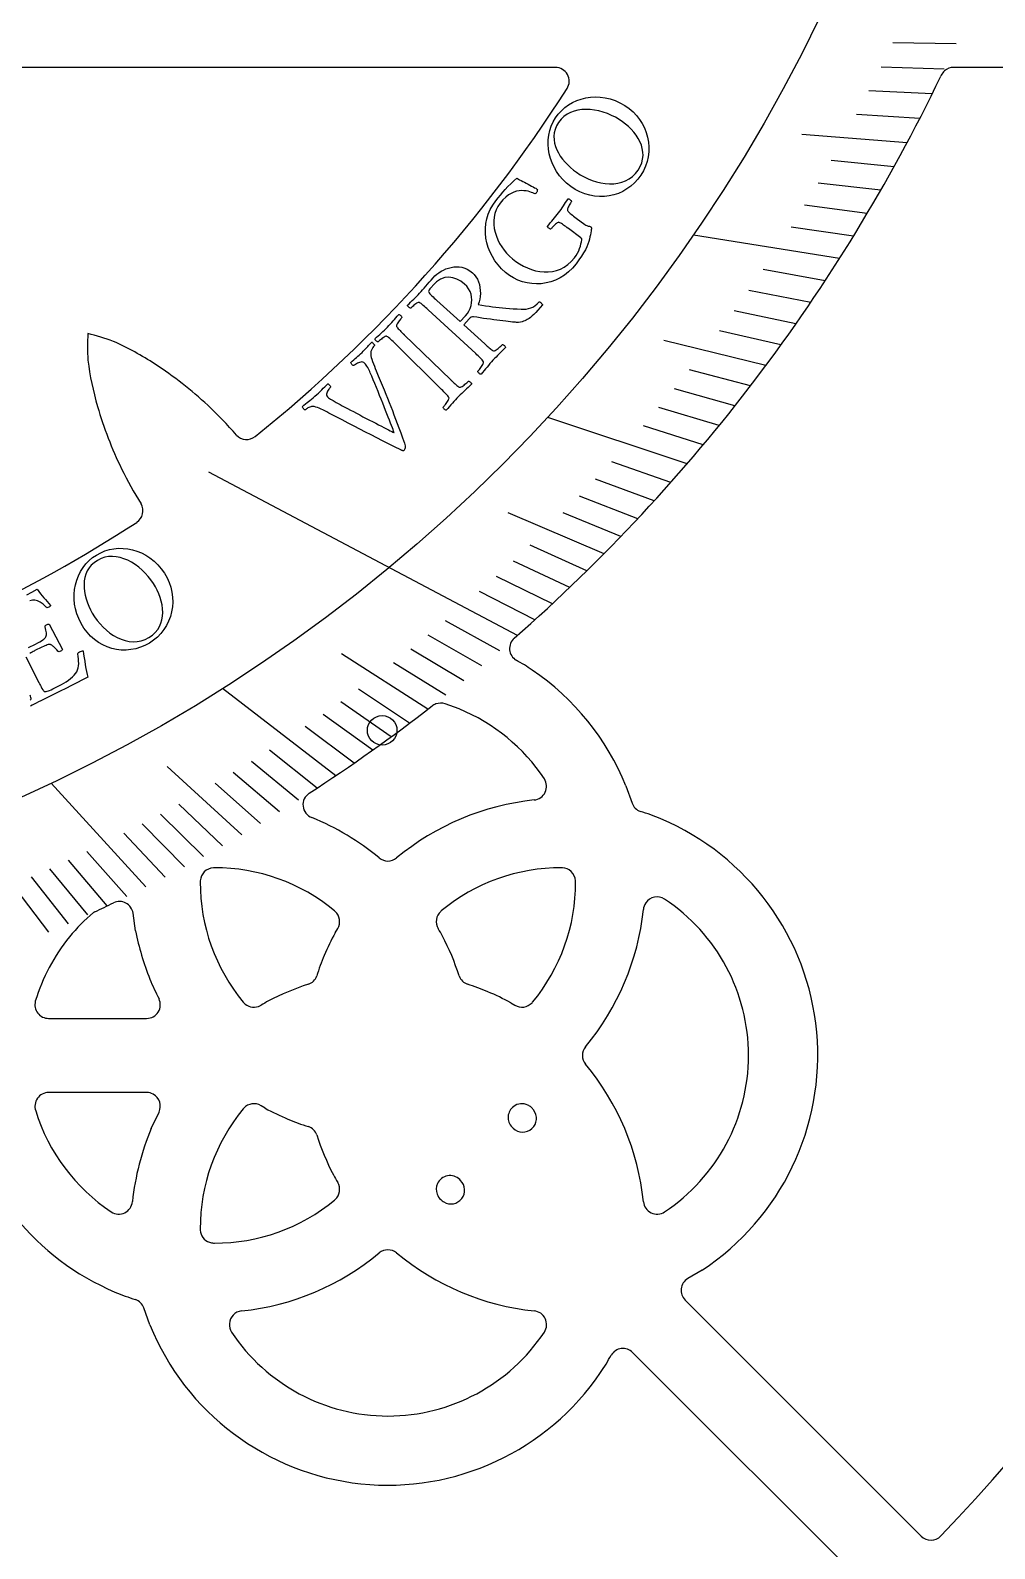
# Model space of a CAD drawing. Header units: millimetres. Extents: x -45 to 45, y -45 to 45.
# Drawn here: x 12.39 to 29.95, y -27.88 to -0.22 of the extents above; entities that cross this region are included whole.
import ezdxf

# ---------------------------------------------------------------- set-up
doc = ezdxf.new("R2010")
doc.units = ezdxf.units.MM
for name, color, linetype in [('CUT_INNER', 6, 'Continuous'), ('CUT_OUTER', 1, 'Continuous'), ('ENGRAVE', 7, 'Continuous'), ('ENGRAVE_FINE', 8, 'Continuous'), ('TEXT', 5, 'Continuous')]:
    doc.layers.add(name, color=color, linetype=linetype)

msp = doc.modelspace()

# ---------------------------------------------------------------- linework, layer by layer
at = {"layer": 'CUT_INNER'}
for points in [[(21.9516, -0.9), (3.9091, -0.9)], [(28.9791, -1.0424), (28.9705, -1.0603)], [(39.7832, -0.9), (29.2048, -0.9)], [(20.1969, -12.5869), (19.9417, -12.4956)], [(23.2359, -13.9908), (23.3472, -14.3017)], [(15.7377, -15.4814), (15.7197, -15.4822)], [(22.0803, -15.4822), (22.0623, -15.4814)], [(15.4822, -15.7197), (15.4814, -15.7377)], [(22.3186, -15.7377), (22.3178, -15.7197)], [(13.5591, -16.2833), (13.5384, -16.297)], [(14.3042, -16.6295), (14.2566, -16.3089)], [(17.9385, -16.2744), (17.9282, -16.2651)], [(19.8718, -16.2651), (19.8615, -16.2744)], [(17.9394, -16.6643), (17.9851, -16.5882)], [(16.2651, -17.9282), (16.2744, -17.9385)], [(21.1357, -17.9394), (21.2118, -17.9851)], [(21.5256, -17.9385), (21.5349, -17.9282)], [(12.7193, -18.225), (14.5041, -18.225)], [(16.5439, -18.006), (16.5666, -17.9966), (16.5882, -17.9851)], [(14.5041, -19.575), (12.7193, -19.575)], [(16.2744, -19.8615), (16.2651, -19.8718)], [(16.6643, -19.8606), (16.5882, -19.8149)], [(14.5901, -20.228), (14.7301, -19.9319)], [(21.1618, -20.2072), (21.1781, -20.2235)], [(20.2235, -21.1781), (20.2072, -21.1618)], [(17.9282, -21.5349), (17.9385, -21.5256)], [(15.4814, -22.0623), (15.4822, -22.0803)], [(15.7197, -22.3178), (15.7377, -22.3186)], [(24.6213, -22.8094), (24.36, -22.966)], [(14.5641, -23.8092), (14.4528, -23.4983)], [(24.3118, -23.3572), (28.6125, -27.6579)], [(27.6579, -28.6125), (23.3572, -24.3118)]]:
    msp.add_lwpolyline(points, dxfattribs=at)
for centre, radius, start, end in [((0.003, 12.8572), 32.1374, 311.26885, 334.33794), ((21.9516, -1.15), 0.25, 327.48047, 90), ((29.2048, -1.15), 0.25, 131.05291, 154.51172), ((29.2048, -1.15), 0.25, 90, 131.05291), ((0.0067, 12.853), 26.282, 308.81878, 327.45827), ((0.0019, -0.0008), 40.0479, 316.3301, 358.34582), ((19.159, -5.987), 5.7301, 177.61482, 182.48011), ((12.2402, -10.5073), 4.9063, 70.23609, 75.91899), ((11.6046, -10.9794), 5.5827, 56.83769, 65.73059), ((18.963, -5.5177), 5.575, 187.39133, 196.21398), ((10.8685, -12.1433), 6.9597, 46.97078, 57.00609), ((20.2495, -5.1687), 6.9078, 196.01422, 206.13362), ((10.842, -12.1826), 7.0065, 40.87135, 47.03124), ((16.325, -7.4294), 0.25, 222.33097, 308.84766), ((20.1056, -5.2604), 6.7383, 205.97237, 212.18368), ((14.1879, -8.9775), 0.25, 302.87109, 30.79403), ((0.0006, 12.8574), 26.2893, 272.53097, 303.01263), ((21.3657, -11.4858), 0.25, 131.31082, 239.0625), ((19.6374, -14.6373), 3.3444, 55.58091, 61.42315), ((18.9, -15.75), 4.6792, 22.08396, 55.83396), ((0.0907, 12.7311), 31.9841, 302.90516, 307.82323), ((19.8574, -12.7309), 0.25, 110.54883, 127.79297), ((19.8574, -12.7309), 0.25, 70.3125, 110.54883), ((18.9, -15.75), 3.4187, 33.54441, 67.70559), ((21.5394, -13.997), 0.2502, 275.6481, 32.96256), ((17.6018, -14.3318), 0.25, 122.8776, 249.67336), ((22.05, -18.9001), 4.6794, 95.96131, 129.73746), ((23.5825, -14.2175), 0.25, 199.6875, 250.3125), ((15.7446, -18.909), 4.6897, 50.282, 67.82173), ((22.3428, -18.1764), 3.8988, 66.90621, 72.75896), ((22.05, -18.9), 4.6792, 303.33396, 67.08396), ((15.7319, -15.7319), 0.25, 92.8125, 177.1875), ((15.75, -18.9), 3.4187, 50.41941, 90.20559), ((18.9, -15.1085), 0.25, 230.625, 309.375), ((22.05, -18.9), 3.4187, 89.79441, 129.58059), ((22.0681, -15.7319), 0.25, 47.8125, 87.1875), ((18.9, -15.75), 3.4187, 179.79441, 219.58059), ((18.9, -15.75), 3.4187, 320.41941, 0.20559), ((22.0681, -15.7319), 0.25, 2.8125, 47.8125), ((23.803, -16.2607), 0.2503, 57.05899, 145.51785), ((15.4693, -18.6456), 3.0404, 129.42494, 141.2065), ((-1152.2161, 2429.7797), 2709.6597, 295.4821166, 295.4901439), ((14.0093, -16.3456), 0.25, 8.4375, 115.48828), ((17.7706, -16.4597), 0.25, 329.0625, 47.8125), ((20.0294, -16.4597), 0.25, 132.1875, 210.9375), ((18.901, -15.7506), 4.6782, 320.26025, 353.96551), ((23.8064, -16.2622), 0.254, 145.68361, 175.53194), ((22.05, -18.9), 3.4187, 303.54441, 56.45559), ((18.4927, -17.4332), 1.5692, 26.85676, 32.57898), ((15.7444, -18.8963), 3.412, 140.81957, 163.26199), ((18.9, -15.75), 4.6792, 190.83396, 202.08396), ((21.8804, -18.8183), 4.4912, 151.34113, 157.20178), ((16.0343, -18.7671), 4.3657, 17.53601, 27.89972), ((21.3264, -18.6072), 3.8988, 156.90621, 162.75896), ((18.1577, -16.0644), 3.8732, 201.90321, 207.75556), ((18.7671, -21.7657), 4.3657, 107.53601, 117.89972), ((17.3675, -17.3675), 0.25, 289.6875, 340.3125), ((20.4325, -17.3675), 0.25, 199.6875, 250.3125), ((19.1928, -21.3264), 3.8988, 66.90621, 72.75896), ((12.7193, -17.975), 0.25, 165.79687, 270), ((14.5041, -17.975), 0.25, 270, 25.3125), ((16.4597, -17.7706), 0.25, 222.1875, 289.6875), ((17.4332, -19.3073), 1.5692, 116.85676, 122.57898), ((18.9817, -21.8804), 4.4912, 61.34113, 67.20178), ((21.3403, -17.7706), 0.25, 239.0625, 317.8125), ((22.6915, -18.9), 0.25, 140.625, 219.375), ((18.8999, -22.05), 4.6794, 5.96131, 39.73746), ((12.7193, -19.825), 0.25, 90, 199.6875), ((14.5041, -19.825), 0.25, 61.17188, 90), ((14.5041, -19.825), 0.25, 334.6875, 61.17187), ((15.7501, -18.8998), 4.6794, 190.86974, 247.08332), ((15.7487, -18.9014), 3.4168, 197.15525, 236.46035), ((18.9, -22.05), 3.4187, 140.41941, 180.20559), ((16.4597, -20.0294), 0.25, 59.0625, 137.8125), ((18.8183, -15.9196), 4.4912, 241.34113, 247.20178), ((21.3386, -20.0304), 0.25, 126.41447, 225), ((21.3549, -20.0466), 0.2501, 225.0184, 38.56093), ((21.3402, -20.0302), 0.2508, 64.74052, 126.74823), ((21.3403, -20.0294), 0.25, 47.8125, 64.6875), ((21.2405, -20.1292), 0.3911, 37.57749, 46.79751), ((18.6072, -16.4736), 3.8988, 246.90621, 252.75896), ((18.9038, -22.0514), 4.6833, 157.08677, 174.0222), ((17.3675, -20.4325), 0.25, 19.6875, 70.3125), ((21.7657, -19.0329), 4.3657, 197.53601, 207.89972), ((19.3073, -20.3668), 1.5692, 206.85676, 212.57898), ((17.7706, -21.3403), 0.25, 312.1875, 30.9375), ((20.0294, -21.3403), 0.25, 154.6875, 199.6875), ((20.0303, -21.3388), 0.2502, 45.0287, 155.0891), ((20.0467, -21.3549), 0.25, 238.97177, 45), ((13.997, -21.5394), 0.2502, 237.03558, 354.44219), ((15.75, -18.9), 3.4187, 269.79441, 309.58059), ((20.0294, -21.3403), 0.25, 199.6875, 227.8125), ((20.102, -21.2725), 0.3491, 226.45941, 238.16877), ((23.803, -21.5394), 0.2502, 185.64621, 302.96444), ((15.7319, -22.0681), 0.25, 182.8125, 250.3125), ((15.7319, -22.0681), 0.25, 250.3125, 267.1875), ((15.75, -18.8999), 4.6794, 275.96131, 309.73746), ((18.9, -22.6915), 0.25, 50.625, 129.375), ((22.05, -18.8999), 4.6795, 230.26259, 264.03382), ((15.4572, -19.6236), 3.8988, 246.90621, 252.75896), ((24.4886, -23.1804), 0.25, 120.9375, 225), ((14.2175, -23.5825), 0.25, 19.6875, 70.3125), ((16.262, -23.8027), 0.2515, 176.39695, 212.84225), ((16.2605, -23.8028), 0.25, 95.625, 176.34375), ((21.5394, -23.803), 0.2502, 327.03746, 84.44031), ((18.9, -22.05), 4.6792, 202.08396, 325.83396), ((18.9, -22.05), 3.4187, 213.54441, 326.45559), ((23.1804, -24.4886), 0.25, 45, 149.0625), ((19.7585, -22.6166), 3.6507, 325.62534, 331.47387), ((28.7892, -27.4811), 0.25, 225, 316.23047)]:
    msp.add_arc(centre, radius, start, end, dxfattribs=at)
at = {"layer": 'CUT_OUTER'}
msp.add_circle((0, 0), 45, dxfattribs=at)
at = {"layer": 'ENGRAVE'}
for points in [[(27.1246, -4.3833), (24.4639, -3.9534)], [(24.3483, -8.1219), (21.8113, -7.2756)], [(21.2577, -11.2481), (15.6388, -8.2749)], [(17.9491, -13.8032), (15.8858, -12.2164)], [(14.4926, -15.8291), (12.7637, -13.9407)]]:
    msp.add_lwpolyline(points, dxfattribs=at)
for centre, radius in [((0, 0), 42.525), ((0, 12.859), 29.684), ((18.7949, -12.977), 0.27)]:
    msp.add_circle(centre, radius, dxfattribs=at)
at = {"layer": 'ENGRAVE_FINE'}
for points in [[(29.2478, -0.4679), (28.0953, -0.4494)], [(29.0332, -0.9292), (27.8812, -0.8923)], [(28.8129, -1.3839), (27.6617, -1.3286)], [(28.587, -1.832), (27.4371, -1.7583)], [(28.3557, -2.2736), (26.4375, -2.1198)], [(28.1192, -2.7086), (26.9729, -2.5982)], [(27.8777, -3.1371), (26.7337, -3.0083)], [(27.6313, -3.559), (26.4899, -3.412)], [(27.3802, -3.9744), (26.2418, -3.8092)], [(26.8645, -4.7858), (25.7331, -4.5842)], [(26.6002, -5.1818), (25.4728, -4.9622)], [(26.3317, -5.5714), (25.2088, -5.3338)], [(26.0593, -5.9547), (24.9411, -5.6991)], [(25.783, -6.3315), (23.9237, -5.8749)], [(25.503, -6.7021), (24.3952, -6.411)], [(25.2194, -7.0664), (24.1174, -6.7576)], [(24.9324, -7.4244), (23.8364, -7.0981)], [(24.642, -7.7762), (23.5525, -7.4324)], [(24.0516, -8.4614), (22.9759, -8.083)], [(23.7518, -8.7949), (22.6836, -8.3993)], [(23.4492, -9.1223), (22.3887, -8.7097)], [(22.8356, -9.759), (21.0921, -9.014)], [(23.1437, -9.4436), (22.0913, -9.0142)], [(22.5248, -10.0685), (21.4895, -9.6057)], [(22.2116, -10.3721), (21.1852, -9.8928)], [(21.8959, -10.6699), (20.8789, -10.1743)], [(21.5779, -10.9619), (20.5705, -10.4501)], [(20.9353, -11.5286), (19.9481, -10.9849)], [(20.6108, -11.8034), (19.6342, -11.2441)], [(19.6257, -12.5943), (18.0512, -11.5839)], [(20.2843, -12.0726), (19.3186, -11.4978)], [(19.956, -12.3362), (19.0013, -11.7461)], [(19.2937, -12.8469), (18.3622, -12.2267)], [(18.6245, -13.3358), (17.7173, -12.6862)], [(18.9599, -13.094), (18.0404, -12.459)], [(18.2876, -13.5721), (17.3929, -12.9082)], [(17.2678, -14.2494), (16.4124, -13.5435)], [(17.6091, -14.0289), (16.7404, -13.3368)], [(16.2358, -14.8798), (14.878, -13.6354)], [(16.925, -14.4647), (16.0833, -13.7453)], [(16.581, -14.6748), (15.7532, -13.9421)], [(15.8893, -15.0797), (15.09, -14.321)], [(15.5418, -15.2745), (14.757, -14.5032)], [(14.8433, -15.6492), (14.0885, -14.8533)], [(15.1931, -15.4643), (14.4231, -14.6806)], [(14.1409, -16.004), (13.4169, -15.1847)], [(12.7252, -16.6556), (11.6248, -15.2153)], [(13.7882, -16.1742), (13.08, -15.3434)], [(13.0803, -16.4999), (12.4043, -15.647)], [(13.4347, -16.3394), (12.7424, -15.4975)]]:
    msp.add_lwpolyline(points, dxfattribs=at)
at = {"layer": 'TEXT'}
for points in [[(21.9519, -1.8207), (22.0033, -1.7512), (22.0602, -1.6883), (22.1226, -1.632), (22.1907, -1.5821), (22.2633, -1.5392), (22.3395, -1.5038), (22.4193, -1.4759), (22.5028, -1.4554), (22.5888, -1.4427), (22.6763, -1.4381), (22.7652, -1.4415), (22.8557, -1.4531), (22.9465, -1.4736), (23.0364, -1.5038), (23.1255, -1.5436), (23.2137, -1.5933), (23.2928, -1.6478), (23.3643, -1.7082), (23.4281, -1.7745), (23.4842, -1.8467), (23.5325, -1.9236), (23.573, -2.0034), (23.6055, -2.0864), (23.6301, -2.1725), (23.6462, -2.2604), (23.6535, -2.3487), (23.6519, -2.4373), (23.6415, -2.5262), (23.6219, -2.614), (23.593, -2.6991), (23.5547, -2.7814), (23.5072, -2.8608), (23.4529, -2.9342), (23.3926, -3.0007), (23.3264, -3.0602), (23.2544, -3.1128), (23.1779, -3.1575), (23.0983, -3.1937), (23.0156, -3.2213), (22.9298, -3.2403), (22.8421, -3.2505), (22.7536, -3.2518), (22.6645, -3.2442), (22.5746, -3.2278), (22.4853, -3.202), (22.3978, -3.1666), (22.3123, -3.1215), (22.2285, -3.0669), (22.153, -3.0074), (22.085, -2.9428), (22.0246, -2.873), (21.9717, -2.7982), (21.9264, -2.7199), (21.8888, -2.6395), (21.8587, -2.557), (21.8363, -2.4726), (21.8218, -2.3872), (21.8155, -2.3022), (21.8174, -2.2174), (21.8276, -2.1328), (21.846, -2.0499), (21.8729, -1.9704), (21.9081, -1.894), (21.9519, -1.8207)], [(22.0084, -1.9041), (21.972, -1.9661), (21.9456, -2.0283), (21.9293, -2.0909), (21.923, -2.1539), (21.9253, -2.2167), (21.9347, -2.2786), (21.9513, -2.3396), (21.9751, -2.3998), (22.0051, -2.4587), (22.0401, -2.5159), (22.0801, -2.5713), (22.1253, -2.6249), (22.1741, -2.6761), (22.2252, -2.724), (22.2786, -2.7688), (22.3342, -2.8102), (22.4017, -2.8543), (22.4722, -2.8938), (22.5457, -2.9287), (22.6223, -2.959), (22.7004, -2.9837), (22.7785, -3.0021), (22.8568, -3.0141), (22.9352, -3.0197), (23.0123, -3.0181), (23.0869, -3.0086), (23.1588, -2.9912), (23.228, -2.9658), (23.2932, -2.9317), (23.3528, -2.8877), (23.4068, -2.834), (23.4551, -2.7706), (23.4937, -2.7047), (23.5217, -2.6387), (23.5391, -2.5728), (23.546, -2.5069), (23.5436, -2.4416), (23.5335, -2.3774), (23.5156, -2.3143), (23.4899, -2.2524), (23.4578, -2.1923), (23.4204, -2.1347), (23.3779, -2.0796), (23.3301, -2.027), (23.2788, -1.9774), (23.2253, -1.9313), (23.1699, -1.8888), (23.1124, -1.8499), (23.043, -1.8089), (22.9711, -1.7727), (22.8965, -1.7412), (22.8195, -1.7143), (22.7413, -1.6927), (22.6633, -1.6773), (22.5856, -1.668), (22.5082, -1.6647), (22.4324, -1.668), (22.3598, -1.6784), (22.2903, -1.6958), (22.2239, -1.7202), (22.1617, -1.7527), (22.1052, -1.7942), (22.0541, -1.8446), (22.0084, -1.9041)], [(22.1872, -3.8358), (22.1838, -3.8333), (22.1804, -3.8307), (22.177, -3.8282), (22.1736, -3.8256), (22.1702, -3.8231), (22.1668, -3.8205), (22.1634, -3.818), (22.16, -3.8154), (22.139, -3.7997), (22.1188, -3.7848), (22.0995, -3.7709), (22.0811, -3.7578), (22.0637, -3.7461), (22.0473, -3.7363), (22.0319, -3.7284), (22.0175, -3.7223), (22.0088, -3.7205), (21.998, -3.723), (21.985, -3.7298), (21.9698, -3.7409), (21.9537, -3.7545), (21.938, -3.7688), (21.9226, -3.7838), (21.9076, -3.7995), (21.8939, -3.8144), (21.8827, -3.827), (21.8739, -3.8372), (21.8676, -3.845), (21.86, -3.8439), (21.8512, -3.8409), (21.8412, -3.8358), (21.8301, -3.8288), (21.8198, -3.8207), (21.8121, -3.8128), (21.807, -3.8048), (21.8046, -3.7969), (21.8311, -3.7647), (21.8575, -3.7333), (21.8837, -3.7026), (21.9096, -3.6726), (21.9352, -3.6428), (21.9602, -3.6124), (21.9846, -3.5817), (22.0083, -3.5504), (22.032, -3.5181), (22.0542, -3.4863), (22.0752, -3.4551), (22.0948, -3.4244), (22.1143, -3.3934), (22.1349, -3.3613), (22.1568, -3.3282), (22.1798, -3.2939), (22.1881, -3.294), (22.1971, -3.2966), (22.207, -3.3017), (22.2176, -3.3093), (22.2275, -3.3179), (22.2352, -3.326), (22.2407, -3.3336), (22.2439, -3.3406), (22.2382, -3.3488), (22.2311, -3.3599), (22.2225, -3.3739), (22.2125, -3.3907), (22.2023, -3.4089), (22.193, -3.4269), (22.1847, -3.4448), (22.1774, -3.4626), (22.172, -3.4789), (22.1697, -3.4927), (22.1703, -3.5039), (22.174, -3.5125), (22.1857, -3.5273), (22.2001, -3.5427), (22.2172, -3.5585), (22.237, -3.5748), (22.2587, -3.5916), (22.2814, -3.6089), (22.305, -3.6267), (22.3295, -3.6449), (22.4866, -3.761), (22.5042, -3.7729), (22.5206, -3.7817), (22.5358, -3.7874), (22.5497, -3.7899), (22.5625, -3.7916), (22.5743, -3.7947), (22.585, -3.7993), (22.5947, -3.8053), (22.5988, -3.8089), (22.6019, -3.8133), (22.6042, -3.8183), (22.6055, -3.8239), (22.6059, -3.8318), (22.6052, -3.8434), (22.6036, -3.8587), (22.601, -3.8777), (22.595, -3.9122), (22.5878, -3.9489), (22.5795, -3.9876), (22.5699, -4.0284), (22.5577, -4.0719), (22.5412, -4.1185), (22.5205, -4.1683), (22.4955, -4.2212), (22.4646, -4.2782), (22.4261, -4.3402), (22.38, -4.407), (22.3263, -4.4787), (22.2602, -4.5562), (22.1895, -4.6244), (22.1141, -4.6834), (22.0342, -4.733), (21.9514, -4.7734), (21.8669, -4.8046), (21.781, -4.8267), (21.6936, -4.8396), (21.606, -4.8436), (21.5194, -4.8389), (21.434, -4.8255), (21.3495, -4.8035), (21.2673, -4.7731), (21.1884, -4.7346), (21.1128, -4.6878), (21.0405, -4.633), (20.9692, -4.5683), (20.9058, -4.4989), (20.8499, -4.4251), (20.8017, -4.3467), (20.7611, -4.2651), (20.7283, -4.1816), (20.7032, -4.096), (20.6857, -4.0085), (20.6764, -3.9202), (20.6761, -3.8322), (20.6845, -3.7445), (20.7018, -3.6571), (20.7282, -3.5712), (20.7641, -3.488), (20.8093, -3.4075), (20.8641, -3.3295), (20.9047, -3.2782), (20.9473, -3.2264), (20.9917, -3.1742), (21.0381, -3.1215), (21.0867, -3.0691), (21.1377, -3.0178), (21.1911, -2.9677), (21.247, -2.9188), (21.2503, -2.9204), (21.2601, -2.9255), (21.2764, -2.9339), (21.2992, -2.9457), (21.3264, -2.9599), (21.3557, -2.9754), (21.387, -2.9922), (21.4205, -3.0103), (21.4543, -3.0286), (21.4865, -3.046), (21.5172, -3.0625), (21.5464, -3.0781), (21.5719, -3.0917), (21.5914, -3.1024), (21.6049, -3.1101), (21.6125, -3.1149), (21.617, -3.1183), (21.6199, -3.1239), (21.6212, -3.1317), (21.6209, -3.1417), (21.619, -3.1525), (21.6158, -3.1627), (21.6113, -3.1724), (21.6054, -3.1815), (21.5995, -3.1886), (21.5931, -3.1946), (21.5862, -3.1993), (21.579, -3.2029), (21.5626, -3.1953), (21.5416, -3.1867), (21.5162, -3.177), (21.4862, -3.1663), (21.4525, -3.1565), (21.4157, -3.1495), (21.376, -3.1453), (21.3333, -3.1439), (21.2883, -3.1471), (21.2419, -3.1565), (21.1941, -3.1721), (21.1448, -3.194), (21.0947, -3.224), (21.0446, -3.264), (20.9944, -3.3142), (20.944, -3.3744), (20.9036, -3.4334), (20.872, -3.495), (20.8491, -3.5592), (20.8349, -3.6262), (20.8286, -3.6947), (20.8295, -3.7637), (20.8375, -3.8333), (20.8528, -3.9033), (20.8744, -3.9727), (20.9015, -4.0402), (20.9342, -4.1058), (20.9725, -4.1695), (21.0155, -4.2301), (21.0622, -4.2864), (21.1125, -4.3385), (21.1666, -4.3862), (21.2306, -4.4349), (21.2974, -4.4788), (21.3672, -4.5181), (21.4399, -4.5526), (21.5145, -4.5813), (21.5898, -4.6031), (21.6659, -4.618), (21.7427, -4.626), (21.8193, -4.6262), (21.8945, -4.6177), (21.9683, -4.6006), (22.0407, -4.5747), (22.1105, -4.5392), (22.1766, -4.493), (22.2388, -4.4361), (22.2971, -4.3686), (22.328, -4.3254), (22.3541, -4.2823), (22.3753, -4.2393), (22.3916, -4.1965), (22.4046, -4.1548), (22.4157, -4.1151), (22.4249, -4.0775), (22.4324, -4.0419), (22.4337, -4.0349), (22.4337, -4.029), (22.4323, -4.024), (22.4294, -4.0199), (22.4256, -4.0163), (22.4213, -4.0125), (22.4165, -4.0085), (22.4111, -4.0043)], [(19.7235, -4.731), (19.7548, -4.6988), (19.7894, -4.6686), (19.8273, -4.6404), (19.8686, -4.6142), (19.9122, -4.5908), (19.9572, -4.571), (20.0037, -4.5549), (20.0516, -4.5424), (20.1004, -4.5343), (20.1495, -4.5315), (20.1988, -4.534), (20.2485, -4.5418), (20.2977, -4.5557), (20.3458, -4.5767), (20.3927, -4.6047), (20.4385, -4.6398), (20.4736, -4.6744), (20.5039, -4.7136), (20.5292, -4.7574), (20.5496, -4.806), (20.565, -4.8574), (20.5758, -4.91), (20.5818, -4.9636), (20.5831, -5.0183), (20.5797, -5.0723), (20.572, -5.1237), (20.5598, -5.1725), (20.5432, -5.2187), (20.6118, -5.231), (20.6781, -5.2421), (20.7421, -5.2519), (20.8039, -5.2605), (20.8647, -5.268), (20.9259, -5.2749), (20.9874, -5.2809), (21.0494, -5.2862), (21.1133, -5.291), (21.1806, -5.2958), (21.2514, -5.3006), (21.3256, -5.3053), (21.3738, -5.306), (21.419, -5.3024), (21.4613, -5.2947), (21.5007, -5.2827), (21.5388, -5.2651), (21.5775, -5.2408), (21.6168, -5.2096), (21.6566, -5.1715), (21.6649, -5.1723), (21.6737, -5.1764), (21.6831, -5.1837), (21.693, -5.1942), (21.702, -5.2052), (21.7088, -5.2139), (21.7133, -5.2203), (21.7157, -5.2244), (21.6718, -5.276), (21.6307, -5.3221), (21.5924, -5.3628), (21.5569, -5.3981), (21.5247, -5.428), (21.4961, -5.4528), (21.4711, -5.4724), (21.4498, -5.4868), (21.4346, -5.4946), (21.4163, -5.5036), (21.3949, -5.5137), (21.3705, -5.5249), (21.3428, -5.535), (21.3117, -5.5417), (21.2772, -5.5449), (21.2394, -5.5447), (21.222, -5.5434), (21.1983, -5.5413), (21.1682, -5.5384), (21.1318, -5.5347), (21.0902, -5.5302), (21.0446, -5.5249), (20.9949, -5.5189), (20.9411, -5.512), (20.8845, -5.5046), (20.8259, -5.4967), (20.7656, -5.4885), (20.7034, -5.48), (20.6407, -5.4711), (20.5789, -5.4618), (20.5181, -5.4523), (20.4582, -5.4425), (20.438, -5.4428), (20.4177, -5.4495), (20.3973, -5.4627), (20.3768, -5.4824), (20.281, -5.5882), (20.6621, -5.9349), (20.6652, -5.9377), (20.6684, -5.9406), (20.6715, -5.9434), (20.6747, -5.9463), (20.6778, -5.9491), (20.6809, -5.952), (20.6841, -5.9549), (20.6872, -5.9577), (20.7067, -5.9753), (20.7254, -5.992), (20.7433, -6.0076), (20.7604, -6.0224), (20.7767, -6.0356), (20.7922, -6.0469), (20.8068, -6.0562), (20.8206, -6.0635), (20.8291, -6.0644), (20.8402, -6.0619), (20.854, -6.0559), (20.8704, -6.0466), (20.888, -6.0349), (20.9054, -6.022), (20.9227, -6.0081), (20.9397, -5.993), (20.9553, -5.9784), (20.9681, -5.9662), (20.978, -5.9563), (20.9852, -5.9487), (20.9928, -5.9503), (21.0013, -5.954), (21.0109, -5.9598), (21.0214, -5.9676), (21.0311, -5.9764), (21.0382, -5.985), (21.0425, -5.9934), (21.0442, -6.0016), (21.0136, -6.0316), (20.9836, -6.0611), (20.9543, -6.0899), (20.9258, -6.1182), (20.8976, -6.1465), (20.8693, -6.1755), (20.8411, -6.2052), (20.8128, -6.2357), (20.7856, -6.2657), (20.7585, -6.2964), (20.7314, -6.3276), (20.7045, -6.3594), (20.6775, -6.3917), (20.6503, -6.4243), (20.623, -6.4572), (20.5955, -6.4905), (20.5873, -6.4896), (20.5785, -6.4859), (20.5694, -6.4797), (20.5598, -6.4708), (20.551, -6.4609), (20.5444, -6.4519), (20.54, -6.4437), (20.5378, -6.4363), (20.5447, -6.4285), (20.5537, -6.4177), (20.5648, -6.404), (20.578, -6.3872), (20.5916, -6.3688), (20.6042, -6.3502), (20.6158, -6.3314), (20.6264, -6.3124), (20.6347, -6.295), (20.6393, -6.2808), (20.6405, -6.27), (20.638, -6.2624), (20.6281, -6.2463), (20.6156, -6.2294), (20.6003, -6.2118), (20.5824, -6.1933), (20.5627, -6.1743), (20.5421, -6.1546), (20.5206, -6.1343), (20.4982, -6.1135), (19.6301, -5.3137), (19.6075, -5.2929), (19.5855, -5.2728), (19.5639, -5.2535), (19.543, -5.2349), (19.5228, -5.218), (19.5038, -5.2037), (19.486, -5.1921), (19.4692, -5.1832), (19.4609, -5.1805), (19.4503, -5.1818), (19.4373, -5.1872), (19.422, -5.1967), (19.4056, -5.2085), (19.3894, -5.2208), (19.3733, -5.2338), (19.3573, -5.2474), (19.3427, -5.2603), (19.3307, -5.2711), (19.3213, -5.28), (19.3144, -5.2869), (19.307, -5.285), (19.2987, -5.2809), (19.2894, -5.2748), (19.2791, -5.2667), (19.2696, -5.2577), (19.2627, -5.249), (19.2584, -5.2406), (19.2567, -5.2327), (19.2853, -5.2044), (19.3136, -5.1765), (19.3417, -5.1491), (19.3696, -5.1221), (19.397, -5.0953), (19.4239, -5.0681), (19.4503, -5.0407), (19.4761, -5.013), (19.5029, -4.9834), (19.5304, -4.9525), (19.5587, -4.9202), (19.5876, -4.8864), (19.6181, -4.8509), (19.6509, -4.8131), (19.6861, -4.7732), (19.7235, -4.731)], [(20.2942, -4.8457), (20.2251, -4.7933), (20.1544, -4.7551), (20.0822, -4.731), (20.0084, -4.7209), (19.9341, -4.7285), (19.8603, -4.7572), (19.7868, -4.807), (19.7135, -4.878), (19.7044, -4.8884), (19.6934, -4.9014), (19.6805, -4.917), (19.6657, -4.9352), (19.6525, -4.9535), (19.6443, -4.9693), (19.6413, -4.9827), (19.6433, -4.9936), (19.6511, -5.0072), (19.663, -5.0229), (19.679, -5.0407), (19.699, -5.0607), (19.7212, -5.0816), (19.7436, -5.1026), (19.7662, -5.1236), (19.7892, -5.1445), (20.2182, -5.5311), (20.3155, -5.4235), (20.3482, -5.3824), (20.3754, -5.3381), (20.3971, -5.2905), (20.4132, -5.2397), (20.4232, -5.1873), (20.4265, -5.1349), (20.4231, -5.0826), (20.413, -5.0302), (20.3955, -4.9795), (20.3698, -4.9318), (20.336, -4.8872), (20.2942, -4.8457)], [(18.8913, -5.63), (18.9183, -5.602), (18.9445, -5.574), (18.97, -5.5459), (18.9946, -5.5178), (19.0192, -5.4894), (19.0445, -5.4604), (19.0705, -5.431), (19.0971, -5.401), (19.1051, -5.4023), (19.1137, -5.4062), (19.1227, -5.4126), (19.1322, -5.4216), (19.1409, -5.4314), (19.1475, -5.4404), (19.152, -5.4485), (19.1543, -5.4558), (19.1478, -5.4631), (19.1392, -5.4732), (19.1287, -5.4861), (19.1162, -5.5017), (19.1032, -5.5188), (19.091, -5.5356), (19.0796, -5.5524), (19.0691, -5.5691), (19.0607, -5.5845), (19.056, -5.5978), (19.0548, -5.609), (19.0572, -5.6179), (19.0656, -5.6311), (19.0761, -5.6452), (19.0887, -5.6602), (19.1034, -5.676), (19.1197, -5.6925), (19.1367, -5.7097), (19.1547, -5.7275), (19.1736, -5.7459), (19.1766, -5.7489), (19.1797, -5.7519), (19.1827, -5.7548), (19.1858, -5.7578), (19.1888, -5.7607), (19.1919, -5.7637), (19.1949, -5.7666), (19.198, -5.7696), (20.0451, -6.5916), (20.0481, -6.5946), (20.0512, -6.5975), (20.0542, -6.6005), (20.0573, -6.6034), (20.0603, -6.6064), (20.0634, -6.6093), (20.0664, -6.6123), (20.0695, -6.6152), (20.0884, -6.6335), (20.1065, -6.6507), (20.1239, -6.667), (20.1405, -6.6822), (20.1564, -6.696), (20.1715, -6.7078), (20.1858, -6.7175), (20.1994, -6.7253), (20.2078, -6.7265), (20.219, -6.7243), (20.2329, -6.7188), (20.2496, -6.71), (20.2676, -6.6988), (20.2855, -6.6866), (20.3032, -6.6732), (20.3207, -6.6586), (20.3367, -6.6446), (20.3499, -6.6328), (20.3602, -6.6232), (20.3676, -6.6159), (20.3751, -6.6177), (20.3835, -6.6217), (20.3929, -6.6278), (20.4032, -6.636), (20.4126, -6.6451), (20.4193, -6.6539), (20.4234, -6.6624), (20.4249, -6.6706), (20.3933, -6.6997), (20.3624, -6.7281), (20.3322, -6.756), (20.3027, -6.7833), (20.2736, -6.8107), (20.2445, -6.8388), (20.2153, -6.8676), (20.186, -6.8971), (20.1578, -6.9263), (20.1297, -6.956), (20.1017, -6.9864), (20.0737, -7.0173), (20.0457, -7.0487), (20.0176, -7.0804), (19.9892, -7.1124), (19.9606, -7.1448), (19.9524, -7.1436), (19.9438, -7.1397), (19.9348, -7.1331), (19.9255, -7.1239), (19.9171, -7.1138), (19.9108, -7.1046), (19.9067, -7.0962), (19.9047, -7.0887), (19.9119, -7.0812), (19.9212, -7.0707), (19.9327, -7.0573), (19.9464, -7.041), (19.9607, -7.0231), (19.9739, -7.0049), (19.9861, -6.9865), (19.9972, -6.9678), (20.006, -6.9506), (20.0112, -6.9366), (20.0127, -6.9258), (20.0105, -6.9182), (20.0011, -6.9018), (19.9891, -6.8845), (19.9744, -6.8664), (19.9571, -6.8474), (19.938, -6.8277), (19.9181, -6.8073), (19.8972, -6.7864), (19.8755, -6.7648), (19.0356, -5.9355), (19.0137, -5.914), (18.9923, -5.8932), (18.9714, -5.8732), (18.951, -5.8539), (18.9314, -5.8364), (18.9129, -5.8215), (18.8954, -5.8094), (18.879, -5.8), (18.8708, -5.797), (18.8601, -5.7979), (18.847, -5.8029), (18.8314, -5.8119), (18.8145, -5.8232), (18.7977, -5.8352), (18.7809, -5.848), (18.7641, -5.8614), (18.7487, -5.8742), (18.736, -5.885), (18.7261, -5.8938), (18.719, -5.9005), (18.7117, -5.8983), (18.7035, -5.894), (18.6944, -5.8876), (18.6843, -5.8792), (18.6751, -5.8698), (18.6685, -5.8609), (18.6645, -5.8525), (18.663, -5.8444), (18.6926, -5.817), (18.722, -5.7899), (18.7513, -5.7631), (18.7804, -5.7366), (18.8091, -5.7102), (18.8372, -5.6837), (18.8646, -5.6569), (18.8913, -5.63)], [(17.5713, -6.8888), (17.6031, -6.8601), (17.634, -6.8314), (17.664, -6.8027), (17.6931, -6.774), (17.7216, -6.7455), (17.75, -6.7173), (17.7782, -6.6894), (17.8062, -6.6619), (17.8126, -6.6655), (17.8202, -6.6717), (17.8289, -6.6803), (17.8388, -6.6916), (17.8477, -6.7029), (17.8535, -6.7122), (17.8561, -6.7192), (17.8557, -6.7241), (17.8506, -6.7292), (17.8436, -6.7375), (17.8345, -6.7487), (17.8234, -6.763), (17.8119, -6.7792), (17.8017, -6.796), (17.7929, -6.8136), (17.7853, -6.8319), (17.7809, -6.85), (17.7816, -6.8672), (17.7873, -6.8834), (17.798, -6.8986), (17.8195, -6.9178), (17.8535, -6.9419), (17.9002, -6.9708), (17.9596, -7.0044), (17.991, -7.0214), (18.0273, -7.041), (18.0684, -7.063), (18.1145, -7.0875), (18.1642, -7.114), (18.2164, -7.1417), (18.271, -7.1707), (18.3282, -7.2011), (18.3866, -7.232), (18.4453, -7.2627), (18.5042, -7.2932), (18.5632, -7.3235), (18.6212, -7.3531), (18.6768, -7.3815), (18.73, -7.4088), (18.7807, -7.4348), (18.828, -7.4592), (18.8708, -7.4811), (18.9091, -7.5007), (18.9428, -7.518), (18.9708, -7.5323), (18.9916, -7.5428), (19.0053, -7.5495), (19.0118, -7.5525), (19.0085, -7.5424), (19.0021, -7.5243), (18.9926, -7.4982), (18.98, -7.4641), (18.9647, -7.4235), (18.9473, -7.3779), (18.9278, -7.3272), (18.9061, -7.2715), (18.8827, -7.2118), (18.8581, -7.1491), (18.8322, -7.0834), (18.805, -7.0148), (18.7769, -6.9445), (18.7485, -6.8738), (18.7197, -6.8026), (18.6906, -6.731), (18.6616, -6.6604), (18.6334, -6.5919), (18.6059, -6.5256), (18.5791, -6.4616), (18.5688, -6.4376), (18.5576, -6.4135), (18.5453, -6.3895), (18.532, -6.3654), (18.5184, -6.3427), (18.505, -6.3227), (18.4919, -6.3054), (18.4789, -6.2908), (18.4626, -6.2771), (18.4448, -6.2686), (18.4258, -6.2653), (18.4054, -6.2673), (18.3848, -6.2727), (18.3648, -6.2798), (18.3457, -6.2886), (18.3272, -6.2992), (18.3106, -6.3099), (18.2971, -6.3191), (18.2866, -6.3269), (18.2792, -6.3332), (18.2727, -6.3332), (18.2648, -6.3298), (18.2556, -6.3231), (18.2451, -6.313), (18.2352, -6.3017), (18.2282, -6.2914), (18.224, -6.2821), (18.2226, -6.2738), (18.2497, -6.2501), (18.276, -6.2272), (18.3018, -6.205), (18.3269, -6.1837), (18.3519, -6.1622), (18.3772, -6.1396), (18.4028, -6.1159), (18.4288, -6.0911), (18.4498, -6.0705), (18.4684, -6.052), (18.4846, -6.0356), (18.4983, -6.0213), (18.5107, -6.008), (18.5228, -5.9947), (18.5347, -5.9814), (18.5463, -5.9681), (18.5585, -5.9541), (18.5722, -5.9386), (18.5873, -5.9217), (18.6037, -5.9034), (18.6103, -5.9069), (18.6181, -5.9131), (18.6272, -5.922), (18.6376, -5.9337), (18.6469, -5.9453), (18.6531, -5.9541), (18.656, -5.9602), (18.6557, -5.9635), (18.6487, -5.9717), (18.6392, -5.9848), (18.6272, -6.0029), (18.6127, -6.0259), (18.5992, -6.0516), (18.5902, -6.0778), (18.5857, -6.1045), (18.5857, -6.1318), (18.5887, -6.1537), (18.5955, -6.1821), (18.6059, -6.217), (18.62, -6.2584), (18.6361, -6.3024), (18.6524, -6.345), (18.6688, -6.3861), (18.6854, -6.4258), (18.7239, -6.5178), (18.7606, -6.606), (18.7956, -6.6905), (18.8287, -6.7712), (18.8606, -6.8495), (18.8916, -6.9266), (18.9217, -7.0025), (18.951, -7.0772), (18.98, -7.1521), (19.0095, -7.2285), (19.0395, -7.3063), (19.0698, -7.3856), (19.101, -7.468), (19.1333, -7.5551), (19.1668, -7.6469), (19.2014, -7.7434), (19.2097, -7.7695), (19.2146, -7.7929), (19.2163, -7.8136), (19.2146, -7.8316), (19.2104, -7.8473), (19.2044, -7.8613), (19.1965, -7.8737), (19.1869, -7.8843), (19.183, -7.8863), (19.1779, -7.8863), (19.1715, -7.8844), (19.1638, -7.8806), (19.1558, -7.8763), (19.1487, -7.8728), (19.1425, -7.8703), (19.1371, -7.8687), (19.0207, -7.8112), (18.9085, -7.7554), (18.8005, -7.7011), (18.6966, -7.6485), (18.5945, -7.5964), (18.4917, -7.5436), (18.3882, -7.4902), (18.284, -7.4361), (18.1768, -7.3802), (18.0641, -7.3216), (17.946, -7.2601), (17.8224, -7.1958), (17.7847, -7.1758), (17.7485, -7.1573), (17.7139, -7.1403), (17.6808, -7.1246), (17.6487, -7.1105), (17.6169, -7.098), (17.5854, -7.0871), (17.5542, -7.0778), (17.541, -7.075), (17.5264, -7.0749), (17.5105, -7.0773), (17.4933, -7.0823), (17.4758, -7.089), (17.4592, -7.0963), (17.4433, -7.1042), (17.4283, -7.1129), (17.4147, -7.1214), (17.4033, -7.129), (17.394, -7.1357), (17.3868, -7.1415), (17.3844, -7.1405), (17.379, -7.1356), (17.3708, -7.1269), (17.3597, -7.1144), (17.3488, -7.1016), (17.341, -7.0918), (17.3363, -7.0852), (17.3348, -7.0817), (17.3689, -7.054), (17.4002, -7.0289), (17.4286, -7.0064), (17.4542, -6.9867), (17.4797, -6.9667), (17.5077, -6.9438), (17.5382, -6.9178), (17.5713, -6.8888)], [(13.5913, -9.7829), (13.6675, -9.742), (13.7458, -9.7093), (13.8263, -9.685), (13.9091, -9.6689), (13.9931, -9.6611), (14.0771, -9.6616), (14.1612, -9.6704), (14.2454, -9.6875), (14.3286, -9.7127), (14.4097, -9.7458), (14.4887, -9.7869), (14.5656, -9.836), (14.6389, -9.8933), (14.7074, -9.9589), (14.771, -10.0329), (14.8295, -10.1155), (14.8778, -10.1985), (14.9168, -10.2837), (14.9462, -10.3708), (14.9661, -10.4601), (14.9771, -10.5502), (14.9796, -10.6397), (14.9736, -10.7287), (14.959, -10.817), (14.9362, -10.9034), (14.9051, -10.9863), (14.8659, -11.0658), (14.8185, -11.1418), (14.7633, -11.2128), (14.7009, -11.2774), (14.6312, -11.3355), (14.5543, -11.3871), (14.4738, -11.4303), (14.3909, -11.4647), (14.3057, -11.4903), (14.2182, -11.5071), (14.1299, -11.515), (14.0424, -11.5137), (13.9558, -11.5034), (13.8701, -11.484), (13.7865, -11.4558), (13.7059, -11.4193), (13.6285, -11.3744), (13.5542, -11.3211), (13.4844, -11.2597), (13.4205, -11.1904), (13.3623, -11.1131), (13.3099, -11.028), (13.2669, -10.942), (13.2331, -10.8545), (13.2082, -10.7657), (13.1923, -10.6754), (13.1847, -10.5852), (13.185, -10.4964), (13.193, -10.4091), (13.2087, -10.3231), (13.232, -10.2397), (13.2626, -10.1601), (13.3005, -10.0843), (13.3458, -10.0121), (13.3978, -9.945), (13.456, -9.8845), (13.5205, -9.8305), (13.5913, -9.7829)], [(13.6069, -9.8825), (13.5475, -9.9229), (13.4971, -9.9679), (13.4556, -10.0175), (13.423, -10.0718), (13.3983, -10.1296), (13.3805, -10.1896), (13.3695, -10.2519), (13.3653, -10.3165), (13.3673, -10.3826), (13.3745, -10.4492), (13.3871, -10.5164), (13.4051, -10.5842), (13.4274, -10.6513), (13.4532, -10.7165), (13.4824, -10.7797), (13.515, -10.8409), (13.5572, -10.9096), (13.6042, -10.9754), (13.6557, -11.0383), (13.7121, -11.0983), (13.7721, -11.154), (13.835, -11.204), (13.9007, -11.2483), (13.9692, -11.2867), (14.0397, -11.3182), (14.1111, -11.3414), (14.1836, -11.3563), (14.257, -11.363), (14.3305, -11.3599), (14.4031, -11.3455), (14.4749, -11.32), (14.5457, -11.2833), (14.6087, -11.2401), (14.6622, -11.1924), (14.706, -11.1402), (14.7403, -11.0835), (14.7661, -11.0235), (14.7843, -10.9611), (14.795, -10.8964), (14.7982, -10.8295), (14.7948, -10.7614), (14.7856, -10.6933), (14.7706, -10.6253), (14.7499, -10.5574), (14.7246, -10.4906), (14.6959, -10.4262), (14.6639, -10.3641), (14.6285, -10.3043), (14.5832, -10.2377), (14.5336, -10.1742), (14.4797, -10.1139), (14.4214, -10.0567), (14.3599, -10.0039), (14.296, -9.9567), (14.2297, -9.9151), (14.161, -9.8791), (14.0911, -9.8498), (14.021, -9.8281), (13.9507, -9.8142), (13.8802, -9.808), (13.8101, -9.8109), (13.7413, -9.8243), (13.6736, -9.8481), (13.6069, -9.8825)]]:
    msp.add_lwpolyline(points, close=True, dxfattribs=at)
for points in [[(12.3207, -10.5106), (12.4159, -10.4584), (12.5102, -10.4073), (12.5409, -10.4491), (12.5715, -10.4885), (12.602, -10.5255), (12.6325, -10.5601), (12.6629, -10.5939), (12.6934, -10.6286), (12.7239, -10.6639), (12.7546, -10.7001), (12.7504, -10.7093), (12.7434, -10.7182), (12.7334, -10.7266), (12.7204, -10.7346), (12.7059, -10.741), (12.6939, -10.7432), (12.6844, -10.7413), (12.6773, -10.7353), (12.6202, -10.6798), (12.5665, -10.6397), (12.5161, -10.6151), (12.4691, -10.6058), (12.4236, -10.6076), (12.3777, -10.6158)], [(12.3539, -11.4695), (12.4804, -11.4048), (12.5212, -11.3834), (12.5568, -11.3638), (12.5873, -11.346), (12.6126, -11.33), (12.6334, -11.315), (12.65, -11.3001), (12.6626, -11.2853), (12.6711, -11.2706), (12.6764, -11.2553), (12.6793, -11.2384), (12.6798, -11.2199), (12.6779, -11.1999), (12.6741, -11.1775), (12.669, -11.1518), (12.6625, -11.1228), (12.6546, -11.0906), (12.6536, -11.0813), (12.6575, -11.0722), (12.6661, -11.0635), (12.6796, -11.0549), (12.6936, -11.0485), (12.7063, -11.0448), (12.7176, -11.0437), (12.7277, -11.0454), (12.9725, -11.5051), (12.9686, -11.5128), (12.9616, -11.5206), (12.9514, -11.5284), (12.938, -11.5363), (12.9239, -11.5424), (12.9114, -11.5448), (12.9005, -11.5435), (12.8914, -11.5385), (12.8658, -11.5103), (12.8436, -11.4865), (12.8248, -11.4672), (12.8093, -11.4522), (12.7962, -11.4407), (12.7849, -11.4315), (12.7751, -11.4246), (12.767, -11.4201), (12.7596, -11.4171), (12.752, -11.4148), (12.7441, -11.4132), (12.7361, -11.4124), (12.7254, -11.4121), (12.7112, -11.4146), (12.6933, -11.4201), (12.6718, -11.4284), (12.6481, -11.4386), (12.6234, -11.4497), (12.5977, -11.4615), (12.5712, -11.4743), (12.5446, -11.4873), (12.5188, -11.5001), (12.4939, -11.5126), (12.4698, -11.5248), (12.4531, -11.5334), (12.4354, -11.5428), (12.4167, -11.5528), (12.3969, -11.5635), (12.3775, -11.5744)], [(12.3067, -11.6361), (12.543, -12.1065), (12.5444, -12.1094), (12.5462, -12.1129), (12.5483, -12.117), (12.5506, -12.1217), (12.5603, -12.1406), (12.5713, -12.162), (12.5838, -12.1858), (12.5977, -12.2121), (12.6113, -12.2363), (12.6231, -12.254), (12.633, -12.2651), (12.641, -12.2695), (12.6586, -12.2707), (12.6767, -12.2694), (12.6954, -12.2656), (12.7147, -12.2593), (12.7368, -12.2502), (12.7639, -12.2379), (12.796, -12.2225), (12.8332, -12.2038), (12.9533, -12.1419), (12.9972, -12.1177), (13.0396, -12.0914), (13.0805, -12.063), (13.1199, -12.0325), (13.1557, -12.0012), (13.186, -11.9703), (13.2109, -11.9398), (13.2302, -11.9098), (13.2473, -11.8757), (13.2591, -11.8394), (13.2656, -11.8008), (13.2668, -11.7601), (13.2648, -11.7177), (13.2616, -11.674), (13.2574, -11.6292), (13.252, -11.5831), (13.2525, -11.5744), (13.2572, -11.5658), (13.2659, -11.5574), (13.2788, -11.5492), (13.2999, -11.5389), (13.3182, -11.5326), (13.3338, -11.5301), (13.3467, -11.5315), (13.3565, -11.5917), (13.3662, -11.6539), (13.3759, -11.7181), (13.3856, -11.7844), (13.3959, -11.8486), (13.4075, -11.9069), (13.4206, -11.9592), (13.435, -12.0054), (13.3346, -12.059), (13.234, -12.1114), (13.1332, -12.1626), (13.0321, -12.2126), (12.9279, -12.2637), (12.8173, -12.3183), (12.7004, -12.3763), (12.577, -12.4376), (12.5343, -12.4591), (12.4941, -12.4799), (12.4564, -12.4999), (12.4211, -12.5193), (12.3866, -12.5382)], [(12.3843, -12.4252), (12.3938, -12.4137), (12.3987, -12.404), (12.3992, -12.3961), (12.3957, -12.3774), (12.3901, -12.3572), (12.3822, -12.3352)]]:
    msp.add_lwpolyline(points, dxfattribs=at)

doc.saveas('drawing.dxf')
